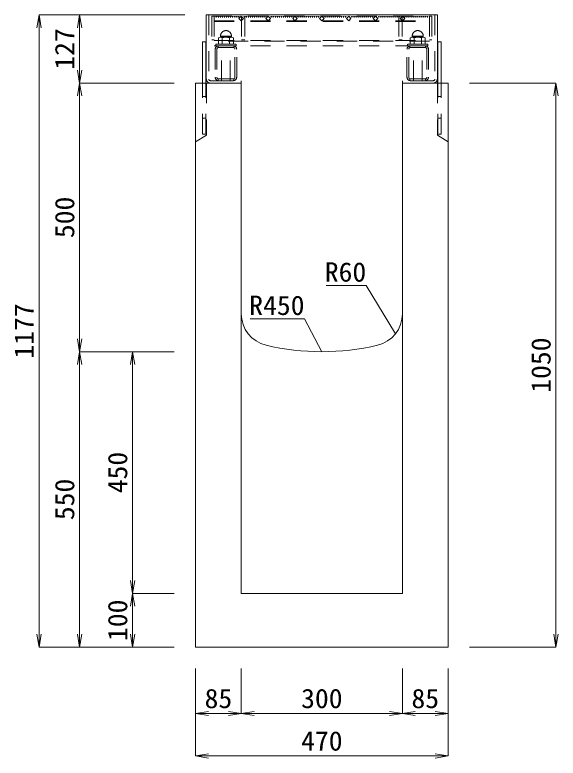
# Model space of a CAD drawing. Units: millimetres at full size. Extents: x -734 to 58102, y 49499 to 87169.
# Drawn here: x 9738 to 10749, y 59574 to 60957 of the extents above; entities that cross this region are included whole.
import ezdxf
from ezdxf.enums import TextEntityAlignment as Align

# ---------------------------------------------------------------- set-up
doc = ezdxf.new("R2010")
doc.units = ezdxf.units.MM
doc.header["$LTSCALE"] = 50
doc.linetypes.add('USER1', pattern=[1.35, 0.75, -0.6])
for name, color, linetype, lineweight in [('寸法線', 7, 'Continuous', 13), ('引出線', 4, 'Continuous', 13), ('本体', 2, 'Continuous', 20), ('ｸﾞﾚｰﾁﾝｸﾞ', 7, 'USER1', 9)]:
    doc.layers.add(name, color=color, linetype=linetype, lineweight=lineweight)
doc.styles.add('ＭＳ 明朝', font='')
doc.styles.get('ＭＳ 明朝').set_extended_font_data('MS Mincho')

# ---------------------------------------------------------------- blocks, each defined once
blk = doc.blocks.new('open_arrow')
at = {"color": 0, "linetype": 'Continuous', "lineweight": -2}
blk.add_lwpolyline([(7.5, 1.25), (0, 0), (7.5, -1.25)], dxfattribs=at)

msp = doc.modelspace()

# ---------------------------------------------------------------- linework, layer by layer
at = {"layer": '寸法線'}
for p, q in [((9783.14, 59780.12), (9783.14, 60957.12)), ((10054.48, 60957.12), (9783.14, 60957.12)), ((9858.69, 60957.12), (9858.69, 60830.12)), ((10054.48, 60957.12), (9858.69, 60957.12)), ((9858.69, 60830.12), (9858.69, 60330.12)), ((10034.48, 60830.12), (9858.69, 60830.12)), ((10034.48, 60830.12), (9858.69, 60830.12)), ((10584.52, 60830.12), (10745.31, 60830.12)), ((10745.31, 60830.12), (10745.31, 59780.12)), ((10034.48, 60330.12), (9858.69, 60330.12)), ((9858.69, 60330.12), (9858.69, 59780.12)), ((10034.48, 60330.12), (9858.69, 60330.12)), ((9957.29, 59880.12), (9957.29, 60330.12)), ((10034.48, 60330.12), (9957.29, 60330.12)), ((10034.48, 59880.12), (9957.29, 59880.12)), ((9957.29, 59780.12), (9957.29, 59880.12)), ((10034.48, 59880.12), (9957.29, 59880.12)), ((10034.48, 59780.12), (9783.14, 59780.12)), ((10034.48, 59780.12), (9858.69, 59780.12)), ((10034.48, 59780.12), (9957.29, 59780.12)), ((10584.52, 59780.12), (10745.31, 59780.12)), ((10074.5, 59740.1), (10074.5, 59577.52)), ((10074.5, 59740.1), (10074.5, 59656.58)), ((10159.5, 59740.1), (10159.5, 59656.58)), ((10159.5, 59740.1), (10159.5, 59656.58)), ((10459.5, 59740.1), (10459.5, 59656.58)), ((10459.5, 59740.1), (10459.5, 59656.58)), ((10544.5, 59740.1), (10544.5, 59577.52)), ((10544.5, 59740.1), (10544.5, 59656.58)), ((10074.5, 59656.58), (10159.5, 59656.58)), ((10159.5, 59656.58), (10459.5, 59656.58)), ((10459.5, 59656.58), (10544.5, 59656.58)), ((10074.5, 59577.52), (10544.5, 59577.52))]:
    msp.add_line(p, q, dxfattribs=at)
at = {"layer": '引出線'}
for points in [[(10446.57, 60363.43), (10392.16, 60453.33), (10317.49, 60453.33)], [(10309.5, 60330.12), (10277.28, 60391.26), (10176.27, 60391.26)]]:
    msp.add_lwpolyline(points, dxfattribs=at)
at = {"layer": '本体'}
for p, q in [((10074.5, 60830.12), (10074.5, 59780.12)), ((10074.5, 60830.12), (10159.5, 60830.12)), ((10159.5, 60400.64), (10159.5, 60830.12)), ((10459.5, 60400.64), (10459.5, 60830.12)), ((10459.5, 60830.12), (10544.5, 60830.12)), ((10544.5, 59780.12), (10544.5, 60830.12)), ((10159.5, 60400.64), (10159.5, 59880.12)), ((10459.5, 60400.64), (10459.5, 59880.12)), ((10159.5, 59880.12), (10459.5, 59880.12)), ((10074.5, 59780.12), (10544.5, 59780.12))]:
    msp.add_line(p, q, dxfattribs=at)
at = {"layer": '本体', "linetype": 'USER1', "lineweight": 9}
for p, q in [((10094.51, 60830.12), (10094.51, 60733.11)), ((10524.51, 60830.12), (10524.51, 60733.11)), ((10074.51, 60720.61), (10094.51, 60733.11)), ((10544.51, 60720.61), (10524.51, 60733.11))]:
    msp.add_line(p, q, dxfattribs=at)
at = {"layer": '本体'}
for centre, radius, start, end in [((10219.5, 60400.64), 60, 180, 256.65785), ((10399.5, 60400.64), 60, 283.34237, 0), ((10309.5, 60780.12), 450, 256.65777, 283.34225)]:
    msp.add_arc(centre, radius, start, end, dxfattribs=at)
at = {"layer": 'ｸﾞﾚｰﾁﾝｸﾞ', "linetype": 'Continuous'}
for p, q in [((10094.5, 60957.12), (10524.5, 60957.12)), ((10094.5, 60837.75), (10094.5, 60957.12)), ((10524.5, 60830.12), (10524.5, 60957.12)), ((10093.5, 60907.11), (10087.5, 60907.11)), ((10087.5, 60830.12), (10087.5, 60907.11)), ((10093.5, 60830.12), (10093.5, 60907.11)), ((10525.5, 60907.11), (10531.5, 60907.11)), ((10525.5, 60830.12), (10525.5, 60907.11)), ((10531.5, 60830.12), (10531.5, 60907.11))]:
    msp.add_line(p, q, dxfattribs=at)
at = {"layer": 'ｸﾞﾚｰﾁﾝｸﾞ'}
for p, q in [((10099, 60957.12), (10099, 60837.62)), ((10104.5, 60954.62), (10104.5, 60910.62)), ((10109, 60954.62), (10109, 60910.62)), ((10109, 60954.62), (10109, 60899.62)), ((10112.2, 60954.62), (10113.1, 60952.52)), ((10113.1, 60952.52), (10114, 60954.62)), ((10116, 60954.62), (10116.9, 60952.52)), ((10116.9, 60952.52), (10117.8, 60954.62)), ((10119.8, 60954.62), (10120.7, 60952.52)), ((10120.7, 60952.52), (10121.6, 60954.62)), ((10123.6, 60954.62), (10124.5, 60952.52)), ((10124.5, 60952.52), (10125.4, 60954.62)), ((10127.4, 60954.62), (10128.3, 60952.52)), ((10128.3, 60952.52), (10129.2, 60954.62)), ((10131.2, 60954.62), (10132.1, 60952.52)), ((10132.1, 60952.52), (10133, 60954.62)), ((10135, 60954.62), (10135.9, 60952.52)), ((10135.9, 60952.52), (10136.8, 60954.62)), ((10138.8, 60954.62), (10139.7, 60952.52)), ((10139.7, 60952.52), (10140.6, 60954.62)), ((10142.6, 60954.62), (10143.5, 60952.52)), ((10143.5, 60952.52), (10144.4, 60954.62)), ((10146.4, 60954.62), (10147.3, 60952.52)), ((10147.3, 60952.52), (10148.2, 60954.62)), ((10150.2, 60954.62), (10151.1, 60952.52)), ((10151.1, 60952.52), (10152, 60954.62)), ((10154, 60954.62), (10154.9, 60952.52)), ((10154.9, 60952.52), (10155.8, 60954.62)), ((10159.5, 60954.62), (10155.26, 60950.37)), ((10155.26, 60950.37), (10159.5, 60946.13)), ((10163.74, 60950.37), (10159.5, 60954.62)), ((10159.5, 60946.13), (10163.74, 60950.37)), ((10160, 60954.62), (10160, 60910.62)), ((10164.5, 60954.62), (10165.4, 60952.52)), ((10165.4, 60952.52), (10166.3, 60954.62)), ((10166, 60954.62), (10166, 60910.62)), ((10168.3, 60954.62), (10169.2, 60952.52)), ((10169.2, 60952.52), (10170.1, 60954.62)), ((10172.1, 60954.62), (10173, 60952.52)), ((10173, 60952.52), (10173.9, 60954.62)), ((10175.9, 60954.62), (10176.8, 60952.52)), ((10176.8, 60952.52), (10177.7, 60954.62)), ((10179.7, 60954.62), (10180.6, 60952.52)), ((10180.6, 60952.52), (10181.5, 60954.62)), ((10183.5, 60954.62), (10184.4, 60952.52)), ((10184.4, 60952.52), (10185.3, 60954.62)), ((10187.3, 60954.62), (10188.2, 60952.52)), ((10188.2, 60952.52), (10189.1, 60954.62)), ((10191.1, 60954.62), (10192, 60952.52)), ((10192, 60952.52), (10192.9, 60954.62)), ((10194.9, 60954.62), (10195.8, 60952.52)), ((10195.8, 60952.52), (10196.7, 60954.62)), ((10198.7, 60954.62), (10199.6, 60952.52)), ((10199.6, 60952.52), (10200.5, 60954.62)), ((10202.5, 60954.62), (10203.4, 60952.52)), ((10203.4, 60952.52), (10204.3, 60954.62)), ((10209.5, 60954.62), (10205.26, 60950.37)), ((10205.26, 60950.37), (10209.5, 60946.13)), ((10213.74, 60950.37), (10209.5, 60954.62)), ((10209.5, 60946.13), (10213.74, 60950.37)), ((10214.5, 60954.62), (10215.4, 60952.52)), ((10215.4, 60952.52), (10216.3, 60954.62)), ((10218.3, 60954.62), (10219.2, 60952.52)), ((10219.2, 60952.52), (10220.1, 60954.62)), ((10222.1, 60954.62), (10223, 60952.52)), ((10223, 60952.52), (10223.9, 60954.62)), ((10225.9, 60954.62), (10226.8, 60952.52)), ((10226.8, 60952.52), (10227.7, 60954.62)), ((10229.7, 60954.62), (10230.6, 60952.52)), ((10230.6, 60952.52), (10231.5, 60954.62)), ((10233.5, 60954.62), (10234.4, 60952.52)), ((10234.4, 60952.52), (10235.3, 60954.62)), ((10237.3, 60954.62), (10238.2, 60952.52)), ((10238.2, 60952.52), (10239.1, 60954.62)), ((10241.1, 60954.62), (10242, 60952.52)), ((10242, 60952.52), (10242.9, 60954.62)), ((10244.9, 60954.62), (10245.8, 60952.52)), ((10245.8, 60952.52), (10246.7, 60954.62)), ((10248.7, 60954.62), (10249.6, 60952.52)), ((10249.6, 60952.52), (10250.5, 60954.62)), ((10252.5, 60954.62), (10253.4, 60952.52)), ((10253.4, 60952.52), (10254.3, 60954.62)), ((10259.5, 60954.62), (10255.26, 60950.37)), ((10255.26, 60950.37), (10259.5, 60946.13)), ((10263.74, 60950.37), (10259.5, 60954.62)), ((10259.5, 60946.13), (10263.74, 60950.37)), ((10264.5, 60954.62), (10265.4, 60952.52)), ((10265.4, 60952.52), (10266.3, 60954.62)), ((10268.3, 60954.62), (10269.2, 60952.52)), ((10269.2, 60952.52), (10270.1, 60954.62)), ((10272.1, 60954.62), (10273, 60952.52)), ((10273, 60952.52), (10273.9, 60954.62)), ((10275.9, 60954.62), (10276.8, 60952.52)), ((10276.8, 60952.52), (10277.7, 60954.62)), ((10279.7, 60954.62), (10280.6, 60952.52)), ((10280.6, 60952.52), (10281.5, 60954.62)), ((10283.5, 60954.62), (10284.4, 60952.52)), ((10284.4, 60952.52), (10285.3, 60954.62)), ((10287.3, 60954.62), (10288.2, 60952.52)), ((10288.2, 60952.52), (10289.1, 60954.62)), ((10291.1, 60954.62), (10292, 60952.52)), ((10292, 60952.52), (10292.9, 60954.62)), ((10294.9, 60954.62), (10295.8, 60952.52)), ((10295.8, 60952.52), (10296.7, 60954.62)), ((10298.7, 60954.62), (10299.6, 60952.52)), ((10299.6, 60952.52), (10300.5, 60954.62)), ((10302.5, 60954.62), (10303.4, 60952.52)), ((10303.4, 60952.52), (10304.3, 60954.62)), ((10309.5, 60954.62), (10305.26, 60950.37)), ((10305.26, 60950.37), (10309.5, 60946.13)), ((10309.5, 60954.62), (10313.74, 60950.37)), ((10313.74, 60950.37), (10309.5, 60946.13)), ((10315.6, 60952.52), (10314.7, 60954.62)), ((10316.5, 60954.62), (10315.6, 60952.52)), ((10319.4, 60952.52), (10318.5, 60954.62)), ((10320.3, 60954.62), (10319.4, 60952.52)), ((10323.2, 60952.52), (10322.3, 60954.62)), ((10324.1, 60954.62), (10323.2, 60952.52)), ((10327, 60952.52), (10326.1, 60954.62)), ((10327.9, 60954.62), (10327, 60952.52)), ((10330.8, 60952.52), (10329.9, 60954.62)), ((10331.7, 60954.62), (10330.8, 60952.52)), ((10334.6, 60952.52), (10333.7, 60954.62)), ((10335.5, 60954.62), (10334.6, 60952.52)), ((10338.4, 60952.52), (10337.5, 60954.62)), ((10339.3, 60954.62), (10338.4, 60952.52)), ((10342.2, 60952.52), (10341.3, 60954.62)), ((10343.1, 60954.62), (10342.2, 60952.52)), ((10346, 60952.52), (10345.1, 60954.62)), ((10346.9, 60954.62), (10346, 60952.52)), ((10349.8, 60952.52), (10348.9, 60954.62)), ((10350.7, 60954.62), (10349.8, 60952.52)), ((10353.6, 60952.52), (10352.7, 60954.62)), ((10354.5, 60954.62), (10353.6, 60952.52)), ((10355.26, 60950.37), (10359.5, 60954.62)), ((10359.5, 60946.13), (10355.26, 60950.37)), ((10359.5, 60954.62), (10363.74, 60950.37)), ((10363.74, 60950.37), (10359.5, 60946.13)), ((10365.6, 60952.52), (10364.7, 60954.62)), ((10366.5, 60954.62), (10365.6, 60952.52)), ((10369.4, 60952.52), (10368.5, 60954.62)), ((10370.3, 60954.62), (10369.4, 60952.52)), ((10373.2, 60952.52), (10372.3, 60954.62)), ((10374.1, 60954.62), (10373.2, 60952.52)), ((10377, 60952.52), (10376.1, 60954.62)), ((10377.9, 60954.62), (10377, 60952.52)), ((10380.8, 60952.52), (10379.9, 60954.62)), ((10381.7, 60954.62), (10380.8, 60952.52)), ((10384.6, 60952.52), (10383.7, 60954.62)), ((10385.5, 60954.62), (10384.6, 60952.52)), ((10388.4, 60952.52), (10387.5, 60954.62)), ((10389.3, 60954.62), (10388.4, 60952.52)), ((10392.2, 60952.52), (10391.3, 60954.62)), ((10393.1, 60954.62), (10392.2, 60952.52)), ((10396, 60952.52), (10395.1, 60954.62)), ((10396.9, 60954.62), (10396, 60952.52)), ((10399.8, 60952.52), (10398.9, 60954.62)), ((10400.7, 60954.62), (10399.8, 60952.52)), ((10403.6, 60952.52), (10402.7, 60954.62)), ((10404.5, 60954.62), (10403.6, 60952.52)), ((10405.26, 60950.37), (10409.5, 60954.62)), ((10409.5, 60946.13), (10405.26, 60950.37)), ((10409.5, 60954.62), (10413.74, 60950.37)), ((10413.74, 60950.37), (10409.5, 60946.13)), ((10415.6, 60952.52), (10414.7, 60954.62)), ((10416.5, 60954.62), (10415.6, 60952.52)), ((10419.4, 60952.52), (10418.5, 60954.62)), ((10420.3, 60954.62), (10419.4, 60952.52)), ((10423.2, 60952.52), (10422.3, 60954.62)), ((10424.1, 60954.62), (10423.2, 60952.52)), ((10427, 60952.52), (10426.1, 60954.62)), ((10427.9, 60954.62), (10427, 60952.52)), ((10430.8, 60952.52), (10429.9, 60954.62)), ((10431.7, 60954.62), (10430.8, 60952.52)), ((10434.6, 60952.52), (10433.7, 60954.62)), ((10435.5, 60954.62), (10434.6, 60952.52)), ((10438.4, 60952.52), (10437.5, 60954.62)), ((10439.3, 60954.62), (10438.4, 60952.52)), ((10442.2, 60952.52), (10441.3, 60954.62)), ((10443.1, 60954.62), (10442.2, 60952.52)), ((10446, 60952.52), (10445.1, 60954.62)), ((10446.9, 60954.62), (10446, 60952.52)), ((10449.8, 60952.52), (10448.9, 60954.62)), ((10450.7, 60954.62), (10449.8, 60952.52)), ((10453.6, 60952.52), (10452.7, 60954.62)), ((10453, 60954.62), (10453, 60910.62)), ((10454.5, 60954.62), (10453.6, 60952.52)), ((10455.26, 60950.37), (10459.5, 60954.62)), ((10459.5, 60946.13), (10455.26, 60950.37)), ((10459, 60954.62), (10459, 60910.62)), ((10459.5, 60954.62), (10463.74, 60950.37)), ((10463.74, 60950.37), (10459.5, 60946.13)), ((10464.1, 60952.52), (10463.2, 60954.62)), ((10465, 60954.62), (10464.1, 60952.52)), ((10467.9, 60952.52), (10467, 60954.62)), ((10468.8, 60954.62), (10467.9, 60952.52)), ((10471.7, 60952.52), (10470.8, 60954.62)), ((10472.6, 60954.62), (10471.7, 60952.52)), ((10475.5, 60952.52), (10474.6, 60954.62)), ((10476.4, 60954.62), (10475.5, 60952.52)), ((10479.3, 60952.52), (10478.4, 60954.62)), ((10480.2, 60954.62), (10479.3, 60952.52)), ((10483.1, 60952.52), (10482.2, 60954.62)), ((10484, 60954.62), (10483.1, 60952.52)), ((10486.9, 60952.52), (10486, 60954.62)), ((10487.8, 60954.62), (10486.9, 60952.52)), ((10490.7, 60952.52), (10489.8, 60954.62)), ((10491.6, 60954.62), (10490.7, 60952.52)), ((10494.5, 60952.52), (10493.6, 60954.62)), ((10495.4, 60954.62), (10494.5, 60952.52)), ((10498.3, 60952.52), (10497.4, 60954.62)), ((10499.2, 60954.62), (10498.3, 60952.52)), ((10502.1, 60952.52), (10501.2, 60954.62)), ((10503, 60954.62), (10502.1, 60952.52)), ((10505.9, 60952.52), (10505, 60954.62)), ((10506.8, 60954.62), (10505.9, 60952.52)), ((10510, 60954.62), (10510, 60910.62)), ((10510, 60954.62), (10510, 60899.62)), ((10514.5, 60954.62), (10514.5, 60910.62)), ((10520, 60957.12), (10520, 60837.62)), ((10109, 60946.12), (10510, 60946.12)), ((10109, 60944.62), (10510, 60944.62)), ((10159.5, 60946.13), (10160, 60946.63)), ((10459.5, 60946.13), (10459, 60946.63)), ((10104.5, 60910.62), (10109, 60910.62)), ((10109, 60909.62), (10510, 60909.62)), ((10510, 60908.12), (10109, 60908.12)), ((10117.15, 60914.42), (10120.61, 60915.62)), ((10117.15, 60902.62), (10117.15, 60914.42)), ((10120.61, 60917.62), (10141.39, 60917.62)), ((10120.61, 60915.62), (10120.61, 60917.62)), ((10120.61, 60915.62), (10124.08, 60914.42)), ((10141.39, 60915.62), (10120.61, 60915.62)), ((10124.08, 60914.42), (10131, 60915.62)), ((10124.08, 60902.62), (10124.08, 60914.42)), ((10131, 60915.62), (10137.93, 60914.42)), ((10137.93, 60914.42), (10141.39, 60915.62)), ((10137.93, 60914.42), (10137.93, 60902.62)), ((10141.39, 60917.62), (10141.39, 60915.62)), ((10141.39, 60915.62), (10144.85, 60914.42)), ((10144.85, 60914.42), (10144.85, 60902.62)), ((10160, 60910.62), (10166, 60910.62)), ((10459, 60910.62), (10453, 60910.62)), ((10477.61, 60915.62), (10474.15, 60914.42)), ((10474.15, 60914.42), (10474.15, 60902.62)), ((10498.39, 60917.62), (10477.61, 60917.62)), ((10477.61, 60917.62), (10477.61, 60915.62)), ((10481.07, 60914.42), (10477.61, 60915.62)), ((10477.61, 60915.62), (10498.39, 60915.62)), ((10488, 60915.62), (10481.07, 60914.42)), ((10481.07, 60914.42), (10481.07, 60902.62)), ((10494.92, 60914.42), (10488, 60915.62)), ((10498.39, 60915.62), (10494.92, 60914.42)), ((10494.92, 60902.62), (10494.92, 60914.42)), ((10498.39, 60915.62), (10498.39, 60917.62)), ((10501.85, 60914.42), (10498.39, 60915.62)), ((10501.85, 60902.62), (10501.85, 60914.42)), ((10514.5, 60910.62), (10510, 60910.62)), ((10109, 60899.62), (10510, 60899.62)), ((10111, 60893.22), (10111, 60841.02)), ((10112, 60902.62), (10150, 60902.62)), ((10112, 60902.62), (10131, 60902.62)), ((10112, 60899.62), (10112, 60902.62)), ((10150, 60899.62), (10112, 60899.62)), ((10114.2, 60893.22), (10114.2, 60841.02)), ((10116.5, 60899.55), (10116.5, 60896.29)), ((10131, 60902.62), (10117.15, 60902.62)), ((10144.6, 60899.62), (10117.4, 60899.62)), ((10144.6, 60899.62), (10117.4, 60899.62)), ((10144.6, 60896.42), (10117.4, 60896.42)), ((10123, 60834.62), (10123, 60899.62)), ((10123, 60899.62), (10139, 60899.62)), ((10131, 60902.62), (10124.08, 60902.62)), ((10144.85, 60902.62), (10131, 60902.62)), ((10139, 60834.62), (10139, 60899.62)), ((10145.5, 60899.55), (10145.5, 60896.29)), ((10147.8, 60841.02), (10147.8, 60893.22)), ((10150, 60902.62), (10150, 60899.62)), ((10151, 60841.02), (10151, 60893.22)), ((10468, 60841.02), (10468, 60893.22)), ((10507, 60902.62), (10469, 60902.62)), ((10469, 60902.62), (10469, 60899.62)), ((10469, 60899.62), (10507, 60899.62)), ((10471.2, 60841.02), (10471.2, 60893.22)), ((10473.5, 60899.55), (10473.5, 60896.29)), ((10474.15, 60902.62), (10488, 60902.62)), ((10474.4, 60899.62), (10501.6, 60899.62)), ((10474.4, 60899.62), (10501.6, 60899.62)), ((10474.4, 60896.42), (10501.6, 60896.42)), ((10480, 60834.62), (10480, 60899.62)), ((10496, 60899.62), (10480, 60899.62)), ((10488, 60902.62), (10501.85, 60902.62)), ((10507, 60902.62), (10488, 60902.62)), ((10488, 60902.62), (10494.92, 60902.62)), ((10496, 60834.62), (10496, 60899.62)), ((10502.5, 60899.55), (10502.5, 60896.29)), ((10504.8, 60893.22), (10504.8, 60841.02)), ((10507, 60899.62), (10507, 60902.62)), ((10508, 60893.22), (10508, 60841.02)), ((10116.5, 60837.95), (10116.5, 60834.68)), ((10117.4, 60837.82), (10144.6, 60837.82)), ((10145.5, 60837.95), (10145.5, 60834.68)), ((10473.5, 60837.95), (10473.5, 60834.68)), ((10501.6, 60837.82), (10474.4, 60837.82)), ((10502.5, 60837.95), (10502.5, 60834.68)), ((10087.5, 60735.12), (10087.5, 60830.12)), ((10093.5, 60735.12), (10093.5, 60830.12)), ((10102, 60834.62), (10159.5, 60834.62)), ((10117.4, 60834.62), (10144.6, 60834.62)), ((10159.5, 60834.62), (10159.5, 60830.12)), ((10517, 60834.62), (10459.5, 60834.62)), ((10459.5, 60834.62), (10459.5, 60830.12)), ((10501.6, 60834.62), (10474.4, 60834.62)), ((10525.5, 60735.12), (10525.5, 60830.12)), ((10531.5, 60735.12), (10531.5, 60830.12)), ((10087.5, 60805.12), (10093.5, 60805.12)), ((10525.5, 60805.12), (10531.5, 60805.12)), ((10087.5, 60765.12), (10093.5, 60765.12)), ((10525.5, 60765.12), (10531.5, 60765.12)), ((10093.5, 60735.12), (10087.5, 60735.12)), ((10525.5, 60735.12), (10531.5, 60735.12))]:
    msp.add_line(p, q, dxfattribs=at)
at = {"layer": 'ｸﾞﾚｰﾁﾝｸﾞ', "lineweight": 5}
msp.add_line((10104.5, 60954.62), (10514.5, 60954.62), dxfattribs=at)
at = {"layer": 'ｸﾞﾚｰﾁﾝｸﾞ'}
for centre, radius, start, end in [((10131, 60917.62), 10.25, 0, 180), ((10488, 60917.62), 10.25, 0, 180), ((10117.4, 60893.22), 6.4, 90, 180), ((10117.4, 60893.22), 3.2, 90, 180), ((10144.6, 60893.22), 6.4, 0, 90), ((10144.6, 60893.22), 3.2, 0, 90), ((10474.4, 60893.22), 6.4, 90, 180), ((10474.4, 60893.22), 3.2, 90, 180), ((10501.6, 60893.22), 6.4, 0, 90), ((10501.6, 60893.22), 3.2, 0, 90), ((10102, 60837.62), 7.5, 179.01874, 270), ((10102, 60837.62), 3, 180, 270), ((10117.4, 60841.02), 6.4, 180, 270), ((10117.4, 60841.02), 3.2, 180, 270), ((10144.6, 60841.02), 6.4, 270, 0), ((10144.6, 60841.02), 3.2, 270, 0), ((10474.4, 60841.02), 6.4, 180, 270), ((10474.4, 60841.02), 3.2, 180, 270), ((10501.6, 60841.02), 6.4, 270, 0), ((10501.6, 60841.02), 3.2, 270, 0), ((10517, 60837.62), 7.5, 270, 0), ((10517, 60837.62), 3, 270, 0)]:
    msp.add_arc(centre, radius, start, end, dxfattribs=at)

# ---------------------------------------------------------------- block references
at = {"layer": '寸法線', "xscale": 3.2, "yscale": 3.2}
for p, rotation in [((9783.14, 60957.12), 270), ((9858.69, 60957.12), 270), ((9858.69, 60830.12), 90), ((9858.69, 60830.12), 270), ((10745.31, 60830.12), 270), ((9858.69, 60330.12), 90), ((9858.69, 60330.12), 270), ((9957.29, 60330.12), 270), ((9957.29, 59880.12), 90), ((9957.29, 59880.12), 270), ((9783.14, 59780.12), 90), ((9858.69, 59780.12), 90), ((9957.29, 59780.12), 90), ((10745.31, 59780.12), 90), ((10159.5, 59656.58), 180), ((10459.5, 59656.58), 180), ((10544.5, 59656.58), 180), ((10544.5, 59577.52), 180)]:
    msp.add_blockref('open_arrow', p, dxfattribs=dict(at, rotation=rotation))
for p in [(10074.5, 59656.58), (10159.5, 59656.58), (10459.5, 59656.58), (10074.5, 59577.52)]:
    msp.add_blockref('open_arrow', p, dxfattribs=at)
at = {"layer": '引出線', "xscale": 0.0533, "yscale": 0.0533}
for p, rotation in [((10446.57, 60363.43), 121.2), ((10309.5, 60330.12), 117.8)]:
    msp.add_blockref('open_arrow', p, dxfattribs=dict(at, rotation=rotation))

# ---------------------------------------------------------------- texts
at = {"layer": '寸法線', "style": 'ＭＳ 明朝', "width": 1.05}
for s, p in [('127', (9830.67, 60893.62)), ('500', (9830.67, 60580.12)), ('1177', (9755.12, 60368.62)), ('1050', (10717.29, 60305.12)), ('450', (9929.27, 60105.12)), ('550', (9830.67, 60055.12)), ('100', (9929.27, 59830.12))]:
    msp.add_text(s, height=36.03, rotation=90, dxfattribs=at).set_placement(p, align=Align.MIDDLE_CENTER)
for s, p in [('85', (10117, 59684.6)), ('300', (10309.5, 59684.6)), ('85', (10502, 59684.6)), ('470', (10309.5, 59605.54))]:
    msp.add_text(s, height=36.03, dxfattribs=at).set_placement(p, align=Align.MIDDLE_CENTER)
at = {"layer": '引出線', "style": 'ＭＳ 明朝', "width": 1.05}
for s, p in [('R60', (10392.16, 60496.53)), ('R450', (10277.28, 60434.46))]:
    msp.add_text(s, height=36.03, dxfattribs=at).set_placement(p, align=Align.TOP_RIGHT)

doc.saveas('drawing.dxf')
